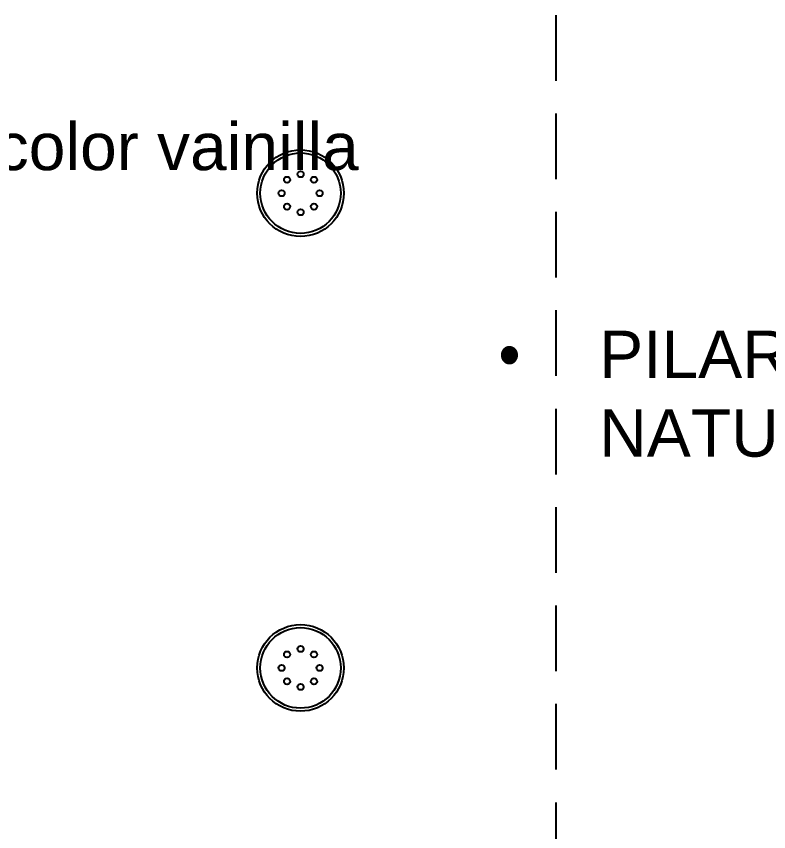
# Model space of a CAD drawing. Extents: x -62916 to 126930, y -44595 to 9525.
# Drawn here: x -23729 to -22295, y -23820 to -22267 of the extents above; entities that cross this region are included whole.
import ezdxf

# ---------------------------------------------------------------- set-up
doc = ezdxf.new("R2010")
doc.units = 0
doc.header["$LTSCALE"] = 1000
doc.header["$MEASUREMENT"] = 0
doc.linetypes.add('TRAZOS2', pattern=[0.375, 0.25, -0.125])
doc.layers.add('A_luminarias tecnicas', color=21, linetype='CONTINUOUS')
doc.layers.add('ALZADO', color=7, linetype='CONTINUOUS')
doc.layers.add('textos DT ocultar', color=7, linetype='CONTINUOUS', lineweight=13)
doc.styles.add('ARIAL', font='Arial.ttf')

# ---------------------------------------------------------------- blocks, each defined once
blk = doc.blocks.new('Lamp Mini Kombic')
at = {"layer": 'A_luminarias tecnicas'}
for centre, radius in [((0, 0), 0.0825), ((0, 0), 0.0767), ((-0.0256, 0.0256), 0.00584), ((0, 0.0362), 0.00584), ((0.0256, 0.0256), 0.00584), ((-0.0362, 0), 0.00584), ((0.0362, 0), 0.00584), ((-0.0256, -0.0256), 0.00584), ((0, -0.0362), 0.00584), ((0.0256, -0.0256), 0.00584)]:
    blk.add_circle(centre, radius, dxfattribs=at)

msp = doc.modelspace()

# ---------------------------------------------------------------- linework, layer by layer
at = {"layer": 'ALZADO', "color": 3, "linetype": 'TRAZOS2', "ltscale": 0.5}
msp.add_lwpolyline([(-22700.4, -21335.4), (-19602.2, -21335.4), (-19602.2, -24826.7), (-22700.4, -24826.7)], close=True, dxfattribs=at)

# ---------------------------------------------------------------- block references
at = {"layer": 'A_luminarias tecnicas', "xscale": 1000, "yscale": 1000, "zscale": 1000, "rotation": 180}
for p in [(-23187.4, -22603.5), (-23187.4, -23508)]:
    msp.add_blockref('Lamp Mini Kombic', p, dxfattribs=at)

# ---------------------------------------------------------------- texts
at = {"layer": 'textos DT ocultar', "color": 6, "char_height": 64, "width": 2052.392, "attachment_point": 1, "style": 'ARIAL'}
for s, insert in [('\\pxi-3,l3,t3;{\\fSymbol|b0|i0|c2|p18;\\H1.4063x;·^I}{\\H1.4063x;PILAR color vainilla\\H0.66664x;\\P\\pi0,l0,tz;\\P                                    \\P \\H0.99997x;      \\P                        \\P\\pi13.128;              }', (-24358.5, -22469.6, 0)), ('\\pxi-3,l3,t3;{\\fSymbol|b0|i0|c2|p18;\\H1.4063x;·^I}{\\H1.4063x;PILAR FORRADO LANCASTER NATURAL\\H0.66664x;\\P\\pi0,l0,tz;\\P                                    \\P \\H0.99997x;      \\P                        \\P\\pi13.128;              }', (-22810.4, -22865.5))]:
    msp.add_mtext(s, dxfattribs=dict(at, insert=insert))

doc.saveas('drawing.dxf')
